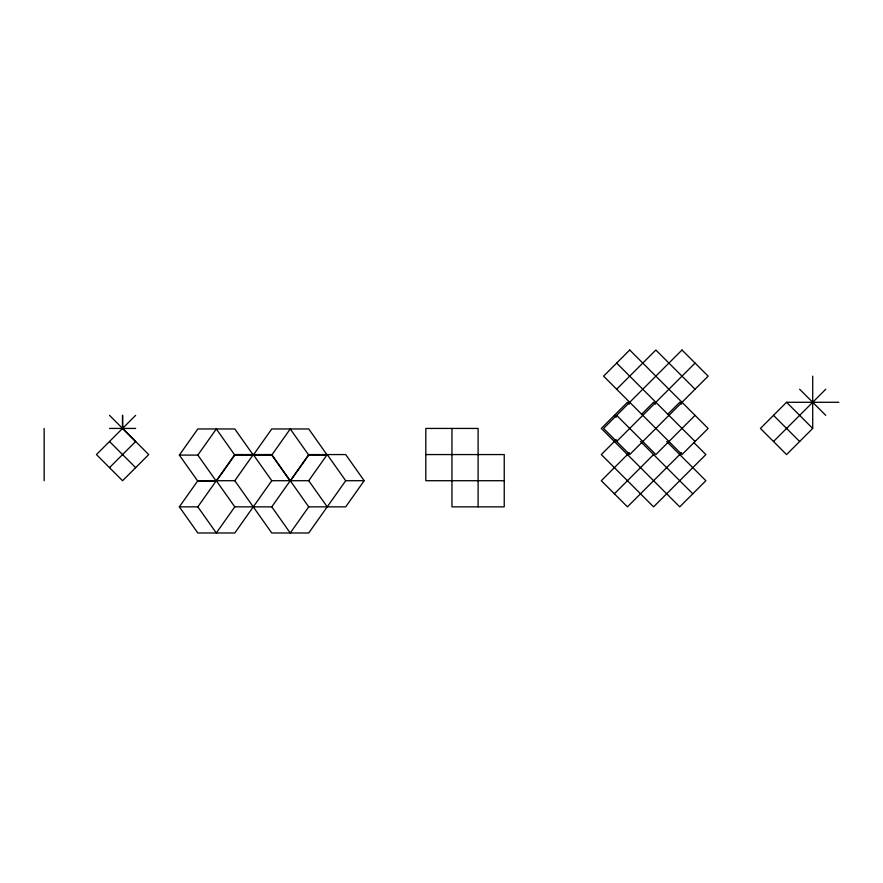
<?xml version="1.0" encoding="UTF-8"?>
<svg xmlns="http://www.w3.org/2000/svg" width="883" height="883" viewBox="0 0 883 883"><rect width="100%" height="100%" fill="white"/><g stroke="black" fill="none" stroke-linecap="round" stroke-linejoin="round"><path stroke-width="1.32" d="M179.348 455.098L197.825 428.961L234.801 428.961L253.278 455.098L271.765 428.961L308.73 428.961L327.218 455.098L308.73 455.098L290.253 428.961L271.765 455.098L234.801 455.098L216.313 481.235L197.825 481.235L179.348 455.098L197.825 455.098L216.313 428.961L234.801 455.098M179.348 506.853L197.825 480.716L234.801 480.716L271.765 532.99L308.73 532.99L345.706 480.716L364.182 480.716L345.706 506.853L308.73 506.853L271.765 454.568L234.801 454.568L197.825 506.853L179.348 506.853L197.825 532.99L234.801 532.99L271.765 480.716L308.73 480.716L327.218 454.568L345.706 480.716M234.801 480.716L253.278 454.568L271.765 480.716M364.182 480.716L345.706 454.568L308.73 454.568L271.765 506.853L234.801 506.853L216.313 532.99L197.825 506.853M308.73 455.098L290.253 481.235L271.765 455.098M308.73 506.853L290.253 532.99L271.765 506.853M109.503 415.363L148.719 454.568L122.571 480.716L96.435 454.568L135.629 415.363M109.503 467.648L135.64 441.5L122.571 428.432L122.56 415.363L122.571 428.432M616.643 389.215L655.859 350.01L695.076 389.215M616.246 439.635L601.312 454.568L653.586 506.853L705.87 454.568L693.74 442.438M641.455 414.425L653.586 402.284L655.462 404.16M616.643 441.5L695.076 363.079M629.314 452.703L601.312 480.716L627.449 506.853L681.599 452.703M667.592 414.425L679.733 402.284L681.599 404.16M614.38 493.785L653.586 454.568M695.076 415.363L655.859 454.568L616.643 415.363M838.85 402.284L786.565 402.284L760.429 428.432L786.565 454.568L812.713 428.432L812.713 376.147M773.497 441.5L825.782 389.215M109.503 428.432L135.64 428.432M425.816 454.568L504.237 454.568L504.237 506.853L451.953 506.853L451.953 428.432M504.237 480.716L425.816 480.716L425.816 428.432L478.1 428.432L478.1 506.853M799.634 389.215L825.782 415.363M786.565 402.284L812.713 428.432M773.497 415.363L799.634 441.5M616.643 363.079L695.076 441.5M629.314 404.16L627.449 402.284L601.312 428.432L679.733 506.853L705.87 480.716L666.665 441.5M614.38 415.363L616.246 417.229M640.517 441.5L692.802 493.785M109.503 441.5L135.64 467.648M308.73 480.716L327.218 506.853M216.313 480.716L234.801 506.853M197.825 455.098L216.313 481.235M44.15 428.432L44.15 480.716M629.722 350.01L603.575 376.147L681.996 454.568L708.144 428.432L629.722 350.01M681.996 350.01L603.575 428.432L629.722 454.568L708.144 376.147L681.996 350.01"/></g></svg>
